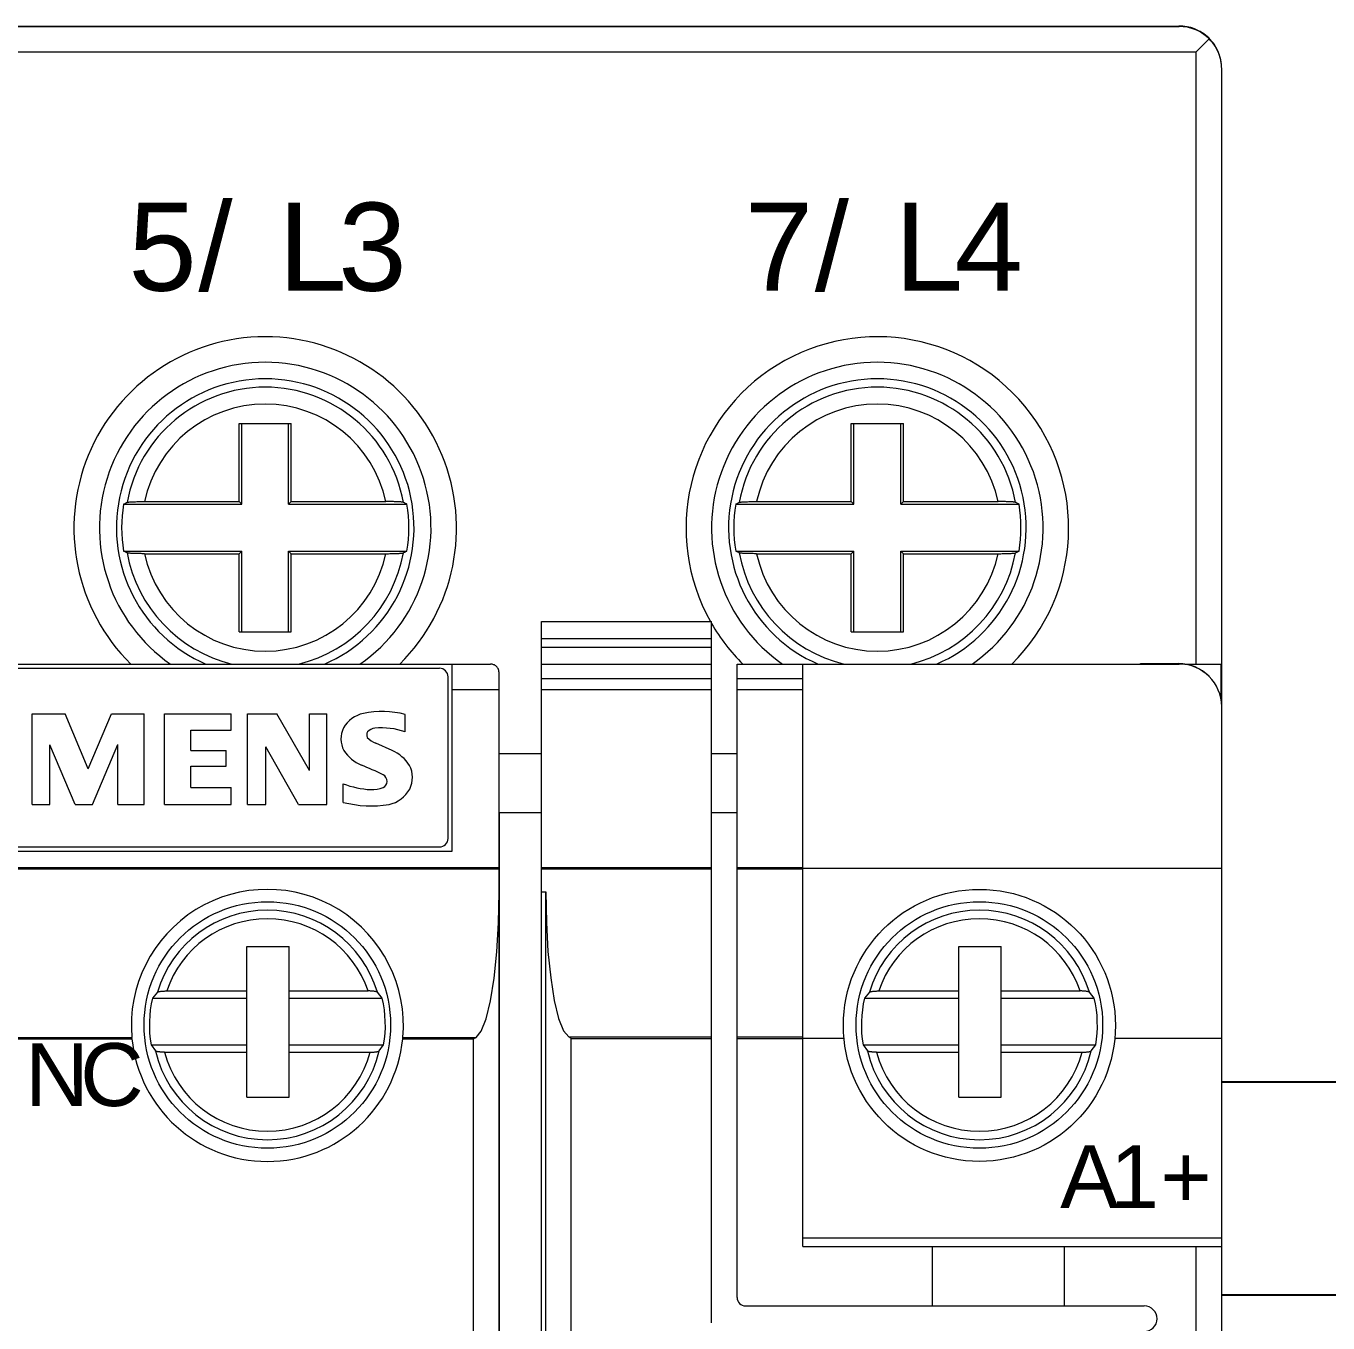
# Model space of a CAD drawing. Header units: millimetres. Extents: x 42356 to 50646, y 31507 to 39566.
# Drawn here: x 47818.04 to 47848.67, y 37829.36 to 37859.87 of the extents above; entities that cross this region are included whole.
import ezdxf

# ---------------------------------------------------------------- set-up
doc = ezdxf.new("R2010")
doc.units = ezdxf.units.MM
doc.set_wipeout_variables(frame=1)
doc.layers.add('000-PI-Oprema', color=30, linetype='Continuous', lineweight=5)
doc.layers.add('004-PI-DIN Šina', color=3, linetype='Continuous')
doc.styles.get("Standard").update_dxf_attribs({"font": 'arial.ttf'})

# ---------------------------------------------------------------- blocks, each defined once
blk = doc.blocks.new('*U322')
at = {"layer": '004-PI-DIN Šina'}
blk.add_lwpolyline([(530, -17.5), (530, 17.5), (0, 17.5), (0, -17.5)], close=True, dxfattribs=at)
blk.add_lwpolyline([(0, 12.5), (530, 12.5)], dxfattribs=at)
blk = doc.blocks.new('3RT2325-1BB40')
blk.add_wipeout([(48537.491, 38236.153), (48537.491, 38151.153), (48596.435, 38151.154), (48597.391, 38152.163), (48597.391, 38235.143), (48596.413, 38236.153)]).dxf.layer = '000-PI-Oprema'
at = {"layer": '000-PI-Oprema'}
for p, q in [((48553.391, 38236.143), (48596.391, 38236.143)), ((48553.401, 38236.153), (48596.381, 38236.153)), ((48596.435, 38236.152), (48596.391, 38236.153)), ((48596.439, 38236.142), (48596.391, 38236.143)), ((48596.48, 38236.149), (48596.435, 38236.152)), ((48596.488, 38236.138), (48596.439, 38236.142)), ((48596.525, 38236.144), (48596.48, 38236.149)), ((48596.538, 38236.132), (48596.488, 38236.138)), ((48596.571, 38236.137), (48596.525, 38236.144)), ((48596.588, 38236.124), (48596.538, 38236.132)), ((48596.618, 38236.127), (48596.571, 38236.137)), ((48596.638, 38236.112), (48596.588, 38236.124)), ((48596.664, 38236.115), (48596.618, 38236.127)), ((48596.688, 38236.098), (48596.638, 38236.112)), ((48596.71, 38236.101), (48596.664, 38236.115)), ((48596.738, 38236.081), (48596.688, 38236.098)), ((48596.755, 38236.084), (48596.71, 38236.101)), ((48596.787, 38236.061), (48596.738, 38236.081)), ((48596.8, 38236.066), (48596.755, 38236.084)), ((48596.835, 38236.039), (48596.787, 38236.061)), ((48596.791, 38235.543), (48597.098, 38235.85)), ((48596.844, 38236.044), (48596.8, 38236.066)), ((48596.882, 38236.014), (48596.835, 38236.039)), ((48596.887, 38236.021), (48596.844, 38236.044)), ((48596.928, 38235.987), (48596.882, 38236.014)), ((48596.929, 38235.996), (48596.887, 38236.021)), ((48596.972, 38235.957), (48596.928, 38235.987)), ((48596.97, 38235.969), (48596.929, 38235.996)), ((48597.009, 38235.94), (48596.97, 38235.969)), ((48597.014, 38235.925), (48596.972, 38235.957)), ((48597.047, 38235.907), (48597.009, 38235.94)), ((48597.056, 38235.89), (48597.014, 38235.925)), ((48597.086, 38235.872), (48597.047, 38235.907)), ((48597.098, 38235.85), (48597.056, 38235.89)), ((48597.124, 38235.833), (48597.086, 38235.872)), ((48597.138, 38235.808), (48597.098, 38235.85)), ((48597.161, 38235.792), (48597.124, 38235.833)), ((48552.991, 38235.543), (48596.791, 38235.543)), ((48596.791, 38221.143), (48596.791, 38235.543)), ((48597.173, 38235.766), (48597.138, 38235.808)), ((48597.195, 38235.748), (48597.161, 38235.792)), ((48597.205, 38235.724), (48597.173, 38235.766)), ((48597.227, 38235.701), (48597.195, 38235.748)), ((48597.235, 38235.68), (48597.205, 38235.724)), ((48597.257, 38235.653), (48597.227, 38235.701)), ((48597.262, 38235.634), (48597.235, 38235.68)), ((48597.284, 38235.603), (48597.257, 38235.653)), ((48597.287, 38235.587), (48597.262, 38235.634)), ((48597.308, 38235.553), (48597.284, 38235.603)), ((48597.309, 38235.539), (48597.287, 38235.587)), ((48597.303, 38235.553), (48597.308, 38235.553)), ((48597.329, 38235.49), (48597.309, 38235.539)), ((48597.346, 38235.44), (48597.329, 38235.49)), ((48597.36, 38235.39), (48597.346, 38235.44)), ((48597.372, 38235.34), (48597.36, 38235.39)), ((48597.38, 38235.29), (48597.372, 38235.34)), ((48597.386, 38235.24), (48597.38, 38235.29)), ((48597.39, 38235.191), (48597.386, 38235.24)), ((48597.391, 38235.143), (48597.39, 38235.191)), ((48597.391, 38220.151), (48597.391, 38235.143)), ((48574.278, 38226.803), (48575.504, 38226.803)), ((48574.278, 38224.966), (48574.278, 38226.803)), ((48574.341, 38224.903), (48574.341, 38226.803)), ((48575.441, 38224.903), (48575.441, 38226.803)), ((48575.504, 38224.966), (48575.504, 38226.803)), ((48588.678, 38226.803), (48589.904, 38226.803)), ((48588.678, 38224.966), (48588.678, 38226.803)), ((48588.741, 38224.903), (48588.741, 38226.803)), ((48589.841, 38224.903), (48589.841, 38226.803)), ((48589.904, 38224.966), (48589.904, 38226.803)), ((48571.559, 38224.903), (48571.57, 38224.909)), ((48571.559, 38224.903), (48574.341, 38224.903)), ((48571.57, 38224.909), (48571.582, 38224.916)), ((48571.582, 38224.916), (48571.594, 38224.922)), ((48571.594, 38224.922), (48571.606, 38224.928)), ((48571.606, 38224.928), (48571.617, 38224.934)), ((48571.617, 38224.934), (48571.629, 38224.941)), ((48571.629, 38224.941), (48571.64, 38224.947)), ((48571.64, 38224.947), (48571.645, 38224.949)), ((48571.645, 38224.949), (48571.652, 38224.95)), ((48571.652, 38224.95), (48571.661, 38224.952)), ((48571.661, 38224.952), (48571.673, 38224.953)), ((48571.673, 38224.953), (48571.686, 38224.955)), ((48571.686, 38224.955), (48571.703, 38224.956)), ((48571.703, 38224.956), (48571.722, 38224.958)), ((48571.722, 38224.958), (48571.742, 38224.959)), ((48571.742, 38224.959), (48571.763, 38224.96)), ((48571.763, 38224.96), (48571.787, 38224.961)), ((48571.787, 38224.961), (48571.812, 38224.962)), ((48571.812, 38224.962), (48571.84, 38224.963)), ((48571.84, 38224.963), (48571.868, 38224.964)), ((48571.868, 38224.964), (48571.896, 38224.964)), ((48571.896, 38224.964), (48571.925, 38224.965)), ((48571.925, 38224.965), (48571.956, 38224.965)), ((48571.956, 38224.965), (48571.988, 38224.966)), ((48571.988, 38224.966), (48572.02, 38224.966)), ((48572.02, 38224.966), (48572.05, 38224.966)), ((48572.05, 38224.966), (48574.278, 38224.966)), ((48574.341, 38224.903), (48574.278, 38224.966)), ((48575.441, 38224.903), (48575.504, 38224.966)), ((48575.441, 38224.903), (48578.224, 38224.903)), ((48575.504, 38224.966), (48577.732, 38224.966)), ((48577.757, 38224.966), (48577.732, 38224.966)), ((48577.783, 38224.966), (48577.757, 38224.966)), ((48577.81, 38224.966), (48577.783, 38224.966)), ((48577.836, 38224.965), (48577.81, 38224.966)), ((48577.861, 38224.965), (48577.836, 38224.965)), ((48577.885, 38224.964), (48577.861, 38224.965)), ((48577.908, 38224.964), (48577.885, 38224.964)), ((48577.932, 38224.963), (48577.908, 38224.964)), ((48577.955, 38224.963), (48577.932, 38224.963)), ((48577.977, 38224.962), (48577.955, 38224.963)), ((48577.998, 38224.961), (48577.977, 38224.962)), ((48578.017, 38224.96), (48577.998, 38224.961)), ((48578.035, 38224.959), (48578.017, 38224.96)), ((48578.052, 38224.958), (48578.035, 38224.959)), ((48578.068, 38224.957), (48578.052, 38224.958)), ((48578.083, 38224.956), (48578.068, 38224.957)), ((48578.096, 38224.955), (48578.083, 38224.956)), ((48578.108, 38224.953), (48578.096, 38224.955)), ((48578.118, 38224.952), (48578.108, 38224.953)), ((48578.126, 38224.951), (48578.118, 38224.952)), ((48578.133, 38224.95), (48578.126, 38224.951)), ((48578.138, 38224.948), (48578.133, 38224.95)), ((48578.142, 38224.947), (48578.138, 38224.948)), ((48578.153, 38224.941), (48578.142, 38224.947)), ((48578.165, 38224.934), (48578.153, 38224.941)), ((48578.177, 38224.928), (48578.165, 38224.934)), ((48578.188, 38224.922), (48578.177, 38224.928)), ((48578.2, 38224.916), (48578.188, 38224.922)), ((48578.212, 38224.909), (48578.2, 38224.916)), ((48578.224, 38224.903), (48578.212, 38224.909)), ((48585.959, 38224.903), (48585.97, 38224.909)), ((48585.959, 38224.903), (48588.741, 38224.903)), ((48585.97, 38224.909), (48585.982, 38224.916)), ((48585.982, 38224.916), (48585.994, 38224.922)), ((48585.994, 38224.922), (48586.006, 38224.928)), ((48586.006, 38224.928), (48586.017, 38224.934)), ((48586.017, 38224.934), (48586.029, 38224.941)), ((48586.029, 38224.941), (48586.04, 38224.947)), ((48586.04, 38224.947), (48586.045, 38224.949)), ((48586.045, 38224.949), (48586.052, 38224.95)), ((48586.052, 38224.95), (48586.061, 38224.952)), ((48586.061, 38224.952), (48586.073, 38224.953)), ((48586.073, 38224.953), (48586.086, 38224.955)), ((48586.086, 38224.955), (48586.103, 38224.956)), ((48586.103, 38224.956), (48586.122, 38224.958)), ((48586.122, 38224.958), (48586.142, 38224.959)), ((48586.142, 38224.959), (48586.163, 38224.96)), ((48586.163, 38224.96), (48586.187, 38224.961)), ((48586.187, 38224.961), (48586.212, 38224.962)), ((48586.212, 38224.962), (48586.24, 38224.963)), ((48586.24, 38224.963), (48586.268, 38224.964)), ((48586.268, 38224.964), (48586.296, 38224.964)), ((48586.296, 38224.964), (48586.325, 38224.965)), ((48586.325, 38224.965), (48586.356, 38224.965)), ((48586.356, 38224.965), (48586.388, 38224.966)), ((48586.388, 38224.966), (48586.42, 38224.966)), ((48586.42, 38224.966), (48586.45, 38224.966)), ((48586.45, 38224.966), (48588.678, 38224.966)), ((48588.741, 38224.903), (48588.678, 38224.966)), ((48589.841, 38224.903), (48589.904, 38224.966)), ((48589.841, 38224.903), (48592.624, 38224.903)), ((48589.904, 38224.966), (48592.132, 38224.966)), ((48592.157, 38224.966), (48592.132, 38224.966)), ((48592.183, 38224.966), (48592.157, 38224.966)), ((48592.21, 38224.966), (48592.183, 38224.966)), ((48592.236, 38224.965), (48592.21, 38224.966)), ((48592.261, 38224.965), (48592.236, 38224.965)), ((48592.285, 38224.964), (48592.261, 38224.965)), ((48592.308, 38224.964), (48592.285, 38224.964)), ((48592.332, 38224.963), (48592.308, 38224.964)), ((48592.355, 38224.963), (48592.332, 38224.963)), ((48592.377, 38224.962), (48592.355, 38224.963)), ((48592.398, 38224.961), (48592.377, 38224.962)), ((48592.417, 38224.96), (48592.398, 38224.961)), ((48592.435, 38224.959), (48592.417, 38224.96)), ((48592.452, 38224.958), (48592.435, 38224.959)), ((48592.468, 38224.957), (48592.452, 38224.958)), ((48592.483, 38224.956), (48592.468, 38224.957)), ((48592.496, 38224.955), (48592.483, 38224.956)), ((48592.508, 38224.953), (48592.496, 38224.955)), ((48592.518, 38224.952), (48592.508, 38224.953)), ((48592.526, 38224.951), (48592.518, 38224.952)), ((48592.533, 38224.95), (48592.526, 38224.951)), ((48592.538, 38224.948), (48592.533, 38224.95)), ((48592.542, 38224.947), (48592.538, 38224.948)), ((48592.553, 38224.941), (48592.542, 38224.947)), ((48592.565, 38224.934), (48592.553, 38224.941)), ((48592.577, 38224.928), (48592.565, 38224.934)), ((48592.588, 38224.922), (48592.577, 38224.928)), ((48592.6, 38224.916), (48592.588, 38224.922)), ((48592.612, 38224.909), (48592.6, 38224.916)), ((48592.624, 38224.903), (48592.612, 38224.909)), ((48571.57, 38223.797), (48571.559, 38223.803)), ((48571.559, 38223.803), (48574.341, 38223.803)), ((48571.582, 38223.791), (48571.57, 38223.797)), ((48571.594, 38223.784), (48571.582, 38223.791)), ((48571.606, 38223.778), (48571.594, 38223.784)), ((48571.617, 38223.772), (48571.606, 38223.778)), ((48571.629, 38223.766), (48571.617, 38223.772)), ((48571.64, 38223.759), (48571.629, 38223.766)), ((48571.644, 38223.758), (48571.64, 38223.759)), ((48571.649, 38223.757), (48571.644, 38223.758)), ((48571.656, 38223.755), (48571.649, 38223.757)), ((48571.665, 38223.754), (48571.656, 38223.755)), ((48571.674, 38223.753), (48571.665, 38223.754)), ((48571.686, 38223.752), (48571.674, 38223.753)), ((48571.699, 38223.75), (48571.686, 38223.752)), ((48571.714, 38223.749), (48571.699, 38223.75)), ((48571.73, 38223.748), (48571.714, 38223.749)), ((48571.748, 38223.747), (48571.73, 38223.748)), ((48571.765, 38223.746), (48571.748, 38223.747)), ((48571.784, 38223.745), (48571.765, 38223.746)), ((48571.805, 38223.744), (48571.784, 38223.745)), ((48571.828, 38223.744), (48571.805, 38223.744)), ((48571.851, 38223.743), (48571.828, 38223.744)), ((48571.874, 38223.742), (48571.851, 38223.743)), ((48571.897, 38223.742), (48571.874, 38223.742)), ((48571.921, 38223.741), (48571.897, 38223.742)), ((48571.946, 38223.741), (48571.921, 38223.741)), ((48571.973, 38223.741), (48571.946, 38223.741)), ((48571.999, 38223.74), (48571.973, 38223.741)), ((48572.025, 38223.74), (48571.999, 38223.74)), ((48572.05, 38223.74), (48572.025, 38223.74)), ((48572.05, 38223.74), (48574.278, 38223.74)), ((48574.278, 38223.74), (48574.341, 38223.803)), ((48574.278, 38221.903), (48574.278, 38223.74)), ((48574.341, 38221.903), (48574.341, 38223.803)), ((48575.504, 38223.74), (48575.441, 38223.803)), ((48575.441, 38223.803), (48578.224, 38223.803)), ((48575.441, 38221.903), (48575.441, 38223.803)), ((48575.504, 38223.74), (48577.732, 38223.74)), ((48575.504, 38221.903), (48575.504, 38223.74)), ((48577.732, 38223.74), (48577.762, 38223.74)), ((48577.762, 38223.74), (48577.794, 38223.74)), ((48577.794, 38223.74), (48577.826, 38223.741)), ((48577.826, 38223.741), (48577.857, 38223.741)), ((48577.857, 38223.741), (48577.886, 38223.742)), ((48577.886, 38223.742), (48577.914, 38223.742)), ((48577.914, 38223.742), (48577.943, 38223.743)), ((48577.943, 38223.743), (48577.97, 38223.744)), ((48577.97, 38223.744), (48577.996, 38223.745)), ((48577.996, 38223.745), (48578.019, 38223.746)), ((48578.019, 38223.746), (48578.04, 38223.747)), ((48578.04, 38223.747), (48578.061, 38223.749)), ((48578.061, 38223.749), (48578.079, 38223.75)), ((48578.079, 38223.75), (48578.096, 38223.752)), ((48578.096, 38223.752), (48578.109, 38223.753)), ((48578.109, 38223.753), (48578.121, 38223.754)), ((48578.121, 38223.754), (48578.13, 38223.756)), ((48578.13, 38223.756), (48578.137, 38223.758)), ((48578.137, 38223.758), (48578.142, 38223.759)), ((48578.142, 38223.759), (48578.153, 38223.766)), ((48578.153, 38223.766), (48578.165, 38223.772)), ((48578.165, 38223.772), (48578.177, 38223.778)), ((48578.177, 38223.778), (48578.188, 38223.784)), ((48578.188, 38223.784), (48578.2, 38223.791)), ((48578.2, 38223.791), (48578.212, 38223.797)), ((48578.212, 38223.797), (48578.224, 38223.803)), ((48585.97, 38223.797), (48585.959, 38223.803)), ((48585.959, 38223.803), (48588.741, 38223.803)), ((48585.982, 38223.791), (48585.97, 38223.797)), ((48585.994, 38223.784), (48585.982, 38223.791)), ((48586.006, 38223.778), (48585.994, 38223.784)), ((48586.017, 38223.772), (48586.006, 38223.778)), ((48586.029, 38223.766), (48586.017, 38223.772)), ((48586.04, 38223.759), (48586.029, 38223.766)), ((48586.044, 38223.758), (48586.04, 38223.759)), ((48586.049, 38223.757), (48586.044, 38223.758)), ((48586.056, 38223.755), (48586.049, 38223.757)), ((48586.065, 38223.754), (48586.056, 38223.755)), ((48586.074, 38223.753), (48586.065, 38223.754)), ((48586.086, 38223.752), (48586.074, 38223.753)), ((48586.099, 38223.75), (48586.086, 38223.752)), ((48586.114, 38223.749), (48586.099, 38223.75)), ((48586.13, 38223.748), (48586.114, 38223.749)), ((48586.148, 38223.747), (48586.13, 38223.748)), ((48586.165, 38223.746), (48586.148, 38223.747)), ((48586.184, 38223.745), (48586.165, 38223.746)), ((48586.205, 38223.744), (48586.184, 38223.745)), ((48586.228, 38223.744), (48586.205, 38223.744)), ((48586.251, 38223.743), (48586.228, 38223.744)), ((48586.274, 38223.742), (48586.251, 38223.743)), ((48586.297, 38223.742), (48586.274, 38223.742)), ((48586.321, 38223.741), (48586.297, 38223.742)), ((48586.346, 38223.741), (48586.321, 38223.741)), ((48586.373, 38223.741), (48586.346, 38223.741)), ((48586.399, 38223.74), (48586.373, 38223.741)), ((48586.425, 38223.74), (48586.399, 38223.74)), ((48586.45, 38223.74), (48586.425, 38223.74)), ((48586.45, 38223.74), (48588.678, 38223.74)), ((48588.678, 38223.74), (48588.741, 38223.803)), ((48588.678, 38221.903), (48588.678, 38223.74)), ((48588.741, 38221.903), (48588.741, 38223.803)), ((48589.904, 38223.74), (48589.841, 38223.803)), ((48589.841, 38223.803), (48592.624, 38223.803)), ((48589.841, 38221.903), (48589.841, 38223.803)), ((48589.904, 38223.74), (48592.132, 38223.74)), ((48589.904, 38221.903), (48589.904, 38223.74)), ((48592.132, 38223.74), (48592.162, 38223.74)), ((48592.162, 38223.74), (48592.194, 38223.74)), ((48592.194, 38223.74), (48592.226, 38223.741)), ((48592.226, 38223.741), (48592.257, 38223.741)), ((48592.257, 38223.741), (48592.286, 38223.742)), ((48592.286, 38223.742), (48592.314, 38223.742)), ((48592.314, 38223.742), (48592.343, 38223.743)), ((48592.343, 38223.743), (48592.37, 38223.744)), ((48592.37, 38223.744), (48592.396, 38223.745)), ((48592.396, 38223.745), (48592.419, 38223.746)), ((48592.419, 38223.746), (48592.44, 38223.747)), ((48592.44, 38223.747), (48592.461, 38223.749)), ((48592.461, 38223.749), (48592.479, 38223.75)), ((48592.479, 38223.75), (48592.496, 38223.752)), ((48592.496, 38223.752), (48592.509, 38223.753)), ((48592.509, 38223.753), (48592.521, 38223.754)), ((48592.521, 38223.754), (48592.53, 38223.756)), ((48592.53, 38223.756), (48592.537, 38223.758)), ((48592.537, 38223.758), (48592.542, 38223.759)), ((48592.542, 38223.759), (48592.553, 38223.766)), ((48592.553, 38223.766), (48592.565, 38223.772)), ((48592.565, 38223.772), (48592.577, 38223.778)), ((48592.577, 38223.778), (48592.588, 38223.784)), ((48592.588, 38223.784), (48592.6, 38223.791)), ((48592.6, 38223.791), (48592.612, 38223.797)), ((48592.612, 38223.797), (48592.624, 38223.803)), ((48581.391, 38222.143), (48585.391, 38222.143)), ((48581.391, 38165.143), (48581.391, 38222.143)), ((48585.391, 38221.743), (48585.391, 38222.143)), ((48574.278, 38221.903), (48575.504, 38221.903)), ((48581.391, 38221.743), (48585.391, 38221.743)), ((48585.391, 38221.543), (48585.391, 38221.743)), ((48588.678, 38221.903), (48589.904, 38221.903)), ((48581.391, 38221.543), (48585.391, 38221.543)), ((48585.391, 38221.143), (48585.391, 38221.543)), ((48553.391, 38221.143), (48580.191, 38221.143)), ((48579.291, 38216.743), (48579.291, 38221.143)), ((48580.209, 38221.142), (48580.191, 38221.143)), ((48580.228, 38221.14), (48580.209, 38221.142)), ((48580.246, 38221.135), (48580.228, 38221.14)), ((48580.264, 38221.129), (48580.246, 38221.135)), ((48581.391, 38221.143), (48585.391, 38221.143)), ((48585.391, 38220.806), (48585.391, 38221.143)), ((48585.991, 38221.143), (48587.541, 38221.143)), ((48585.991, 38220.806), (48585.991, 38221.143)), ((48585.991, 38221.143), (48585.991, 38221.143)), ((48587.541, 38221.143), (48596.391, 38221.143)), ((48587.541, 38221.143), (48587.541, 38221.143)), ((48587.541, 38220.806), (48587.541, 38221.143)), ((48595.481, 38221.153), (48596.381, 38221.153)), ((48595.481, 38221.143), (48595.481, 38221.153)), ((48596.522, 38221.143), (48596.791, 38221.143)), ((48596.791, 38221.143), (48597.391, 38221.143)), ((48597.381, 38220.284), (48597.381, 38221.143)), ((48563.791, 38221.043), (48578.991, 38221.043)), ((48579.191, 38217.043), (48579.191, 38220.843)), ((48580.281, 38221.122), (48580.264, 38221.129)), ((48580.299, 38221.112), (48580.281, 38221.122)), ((48580.315, 38221.1), (48580.299, 38221.112)), ((48580.33, 38221.087), (48580.315, 38221.1)), ((48580.344, 38221.072), (48580.33, 38221.087)), ((48580.357, 38221.055), (48580.344, 38221.072)), ((48580.368, 38221.036), (48580.357, 38221.055)), ((48580.378, 38221.015), (48580.368, 38221.036)), ((48580.385, 38220.993), (48580.378, 38221.015)), ((48580.389, 38220.969), (48580.385, 38220.993)), ((48580.391, 38220.943), (48580.389, 38220.969)), ((48580.391, 38166.343), (48580.391, 38220.943)), ((48579.291, 38220.543), (48580.391, 38220.543)), ((48581.391, 38220.806), (48585.391, 38220.806)), ((48581.391, 38220.543), (48585.391, 38220.543)), ((48585.391, 38220.543), (48585.391, 38220.806)), ((48585.391, 38216.359), (48585.391, 38220.543)), ((48585.991, 38220.806), (48587.541, 38220.806)), ((48585.991, 38220.543), (48585.991, 38220.806)), ((48585.991, 38220.543), (48587.541, 38220.543)), ((48585.991, 38216.359), (48585.991, 38220.543)), ((48587.541, 38220.543), (48587.541, 38220.806)), ((48587.541, 38216.359), (48587.541, 38220.543)), ((48569.411, 38219.973), (48570.181, 38219.973)), ((48569.411, 38217.843), (48569.411, 38219.973)), ((48570.727, 38218.675), (48570.181, 38219.973)), ((48570.727, 38218.675), (48571.278, 38219.973)), ((48571.278, 38219.973), (48572.042, 38219.973)), ((48572.042, 38217.843), (48572.042, 38219.973)), ((48572.519, 38219.973), (48574.093, 38219.973)), ((48572.519, 38217.843), (48572.519, 38219.973)), ((48574.093, 38219.592), (48574.093, 38219.973)), ((48574.475, 38219.973), (48575.166, 38219.973)), ((48574.475, 38217.843), (48574.475, 38219.973)), ((48575.932, 38218.639), (48575.166, 38219.973)), ((48575.932, 38219.973), (48576.342, 38219.973)), ((48575.932, 38218.639), (48575.932, 38219.973)), ((48576.342, 38217.843), (48576.342, 38219.973)), ((48578.185, 38219.548), (48578.185, 38219.957)), ((48597.391, 38216.34), (48597.391, 38220.143)), ((48573.141, 38219.592), (48574.093, 38219.592)), ((48573.141, 38219.107), (48573.141, 38219.592)), ((48570.42, 38217.843), (48569.826, 38219.246)), ((48569.826, 38217.843), (48569.826, 38219.246)), ((48570.825, 38217.843), (48571.423, 38219.25)), ((48571.423, 38217.843), (48571.423, 38219.25)), ((48573.141, 38219.107), (48573.973, 38219.107)), ((48573.973, 38218.743), (48573.973, 38219.107)), ((48575.673, 38217.843), (48574.909, 38219.193)), ((48574.909, 38217.843), (48574.909, 38219.193)), ((48577.875, 38219.107), (48577.493, 38219.28)), ((48580.391, 38219.043), (48581.391, 38219.043)), ((48585.391, 38219.043), (48585.991, 38219.043)), ((48573.141, 38218.743), (48573.973, 38218.743)), ((48573.141, 38218.241), (48573.141, 38218.743)), ((48573.141, 38218.241), (48574.093, 38218.241)), ((48574.093, 38217.843), (48574.093, 38218.241)), ((48576.727, 38217.889), (48576.727, 38218.328)), ((48569.411, 38217.843), (48569.826, 38217.843)), ((48570.42, 38217.843), (48570.825, 38217.843)), ((48571.423, 38217.843), (48572.042, 38217.843)), ((48572.519, 38217.843), (48574.093, 38217.843)), ((48574.475, 38217.843), (48574.909, 38217.843)), ((48575.673, 38217.843), (48576.342, 38217.843)), ((48580.391, 38217.653), (48581.391, 38217.653)), ((48580.401, 38169.653), (48580.401, 38217.653)), ((48585.391, 38217.653), (48585.991, 38217.653)), ((48563.791, 38216.843), (48578.991, 38216.843)), ((48563.491, 38216.743), (48579.291, 38216.743)), ((48552.391, 38216.359), (48580.391, 38216.359)), ((48552.391, 38216.325), (48580.391, 38216.325)), ((48581.391, 38216.359), (48585.391, 38216.359)), ((48581.391, 38216.325), (48585.391, 38216.325)), ((48585.391, 38216.325), (48585.391, 38216.359)), ((48585.391, 38212.373), (48585.391, 38216.325)), ((48585.991, 38216.359), (48587.541, 38216.359)), ((48585.991, 38216.325), (48585.991, 38216.359)), ((48585.991, 38216.325), (48587.541, 38216.325)), ((48585.991, 38212.373), (48585.991, 38216.325)), ((48587.541, 38216.325), (48587.541, 38216.359)), ((48587.541, 38216.34), (48597.391, 38216.34)), ((48587.541, 38212.373), (48587.541, 38216.325)), ((48597.391, 38212.343), (48597.391, 38216.34)), ((48581.391, 38215.782), (48581.491, 38215.782)), ((48581.491, 38171.504), (48581.491, 38215.782)), ((48574.456, 38214.503), (48575.456, 38214.503)), ((48574.456, 38210.953), (48574.456, 38214.503)), ((48575.456, 38210.953), (48575.456, 38214.503)), ((48591.206, 38214.503), (48592.206, 38214.503)), ((48591.206, 38210.953), (48591.206, 38214.503)), ((48592.206, 38210.953), (48592.206, 38214.503)), ((48572.354, 38213.424), (48572.238, 38213.283)), ((48572.238, 38213.283), (48574.456, 38213.283)), ((48572.354, 38213.424), (48572.357, 38213.427)), ((48572.357, 38213.427), (48572.361, 38213.429)), ((48572.361, 38213.429), (48572.366, 38213.432)), ((48572.366, 38213.432), (48572.372, 38213.434)), ((48572.372, 38213.434), (48572.38, 38213.436)), ((48572.38, 38213.436), (48572.389, 38213.438)), ((48572.389, 38213.438), (48572.399, 38213.441)), ((48572.399, 38213.441), (48572.41, 38213.442)), ((48572.41, 38213.442), (48572.421, 38213.444)), ((48572.421, 38213.444), (48572.434, 38213.446)), ((48572.434, 38213.446), (48572.448, 38213.447)), ((48572.448, 38213.447), (48572.462, 38213.449)), ((48572.462, 38213.449), (48572.477, 38213.45)), ((48572.477, 38213.45), (48572.492, 38213.451)), ((48572.492, 38213.451), (48572.507, 38213.452)), ((48572.507, 38213.452), (48572.523, 38213.452)), ((48572.523, 38213.452), (48572.54, 38213.453)), ((48572.54, 38213.453), (48572.556, 38213.453)), ((48572.556, 38213.453), (48572.573, 38213.453)), ((48572.573, 38213.453), (48574.456, 38213.453)), ((48575.456, 38213.453), (48577.31, 38213.453)), ((48575.456, 38213.283), (48577.644, 38213.283)), ((48577.323, 38213.453), (48577.31, 38213.453)), ((48577.337, 38213.453), (48577.323, 38213.453)), ((48577.35, 38213.453), (48577.337, 38213.453)), ((48577.364, 38213.452), (48577.35, 38213.453)), ((48577.377, 38213.451), (48577.364, 38213.452)), ((48577.39, 38213.451), (48577.377, 38213.451)), ((48577.402, 38213.45), (48577.39, 38213.451)), ((48577.414, 38213.449), (48577.402, 38213.45)), ((48577.426, 38213.448), (48577.414, 38213.449)), ((48577.438, 38213.447), (48577.426, 38213.448)), ((48577.449, 38213.446), (48577.438, 38213.447)), ((48577.46, 38213.444), (48577.449, 38213.446)), ((48577.469, 38213.443), (48577.46, 38213.444)), ((48577.478, 38213.441), (48577.469, 38213.443)), ((48577.487, 38213.44), (48577.478, 38213.441)), ((48577.495, 38213.438), (48577.487, 38213.44)), ((48577.503, 38213.436), (48577.495, 38213.438)), ((48577.509, 38213.434), (48577.503, 38213.436)), ((48577.514, 38213.433), (48577.509, 38213.434)), ((48577.519, 38213.431), (48577.514, 38213.433)), ((48577.523, 38213.429), (48577.519, 38213.431)), ((48577.526, 38213.426), (48577.523, 38213.429)), ((48577.529, 38213.424), (48577.526, 38213.426)), ((48577.644, 38213.283), (48577.529, 38213.424)), ((48589.104, 38213.424), (48588.988, 38213.283)), ((48588.988, 38213.283), (48591.206, 38213.283)), ((48589.104, 38213.424), (48589.107, 38213.427)), ((48589.107, 38213.427), (48589.111, 38213.429)), ((48589.111, 38213.429), (48589.116, 38213.432)), ((48589.116, 38213.432), (48589.122, 38213.434)), ((48589.122, 38213.434), (48589.13, 38213.436)), ((48589.13, 38213.436), (48589.139, 38213.438)), ((48589.139, 38213.438), (48589.149, 38213.441)), ((48589.149, 38213.441), (48589.16, 38213.442)), ((48589.16, 38213.442), (48589.171, 38213.444)), ((48589.171, 38213.444), (48589.184, 38213.446)), ((48589.184, 38213.446), (48589.198, 38213.447)), ((48589.198, 38213.447), (48589.212, 38213.449)), ((48589.212, 38213.449), (48589.227, 38213.45)), ((48589.227, 38213.45), (48589.242, 38213.451)), ((48589.242, 38213.451), (48589.257, 38213.452)), ((48589.257, 38213.452), (48589.273, 38213.452)), ((48589.273, 38213.452), (48589.29, 38213.453)), ((48589.29, 38213.453), (48589.306, 38213.453)), ((48589.306, 38213.453), (48589.323, 38213.453)), ((48589.323, 38213.453), (48591.206, 38213.453)), ((48592.206, 38213.453), (48594.06, 38213.453)), ((48592.206, 38213.283), (48594.394, 38213.283)), ((48594.073, 38213.453), (48594.06, 38213.453)), ((48594.087, 38213.453), (48594.073, 38213.453)), ((48594.1, 38213.453), (48594.087, 38213.453)), ((48594.114, 38213.452), (48594.1, 38213.453)), ((48594.127, 38213.451), (48594.114, 38213.452)), ((48594.14, 38213.451), (48594.127, 38213.451)), ((48594.152, 38213.45), (48594.14, 38213.451)), ((48594.164, 38213.449), (48594.152, 38213.45)), ((48594.176, 38213.448), (48594.164, 38213.449)), ((48594.188, 38213.447), (48594.176, 38213.448)), ((48594.199, 38213.446), (48594.188, 38213.447)), ((48594.21, 38213.444), (48594.199, 38213.446)), ((48594.219, 38213.443), (48594.21, 38213.444)), ((48594.228, 38213.441), (48594.219, 38213.443)), ((48594.237, 38213.44), (48594.228, 38213.441)), ((48594.245, 38213.438), (48594.237, 38213.44)), ((48594.253, 38213.436), (48594.245, 38213.438)), ((48594.259, 38213.434), (48594.253, 38213.436)), ((48594.264, 38213.433), (48594.259, 38213.434)), ((48594.269, 38213.431), (48594.264, 38213.433)), ((48594.273, 38213.429), (48594.269, 38213.431)), ((48594.276, 38213.426), (48594.273, 38213.429)), ((48594.279, 38213.424), (48594.276, 38213.426)), ((48594.394, 38213.283), (48594.279, 38213.424)), ((48561.275, 38212.327), (48571.757, 38212.327)), ((48561.279, 38212.362), (48571.754, 38212.362)), ((48571.754, 38212.357), (48571.754, 38212.362)), ((48571.754, 38212.352), (48571.754, 38212.357)), ((48571.755, 38212.347), (48571.754, 38212.352)), ((48571.755, 38212.342), (48571.755, 38212.347)), ((48571.756, 38212.337), (48571.755, 38212.342)), ((48571.756, 38212.332), (48571.756, 38212.337)), ((48571.757, 38212.327), (48571.756, 38212.332)), ((48578.125, 38212.327), (48578.126, 38212.332)), ((48578.125, 38212.327), (48579.791, 38212.327)), ((48578.126, 38212.337), (48578.127, 38212.342)), ((48578.126, 38212.332), (48578.126, 38212.337)), ((48578.127, 38212.347), (48578.128, 38212.352)), ((48578.127, 38212.342), (48578.127, 38212.347)), ((48578.128, 38212.357), (48578.129, 38212.362)), ((48578.128, 38212.352), (48578.128, 38212.357)), ((48578.129, 38212.362), (48579.851, 38212.362)), ((48579.791, 38212.327), (48579.799, 38212.332)), ((48579.791, 38174.959), (48579.791, 38212.327)), ((48579.799, 38212.332), (48579.808, 38212.337)), ((48579.808, 38212.337), (48579.816, 38212.342)), ((48579.816, 38212.342), (48579.825, 38212.347)), ((48579.825, 38212.347), (48579.834, 38212.352)), ((48579.834, 38212.352), (48579.842, 38212.357)), ((48579.842, 38212.357), (48579.851, 38212.362)), ((48582.04, 38212.368), (48582.031, 38212.373)), ((48582.031, 38212.373), (48585.391, 38212.373)), ((48582.048, 38212.363), (48582.04, 38212.368)), ((48582.057, 38212.358), (48582.048, 38212.363)), ((48582.066, 38212.353), (48582.057, 38212.358)), ((48582.074, 38212.348), (48582.066, 38212.353)), ((48582.083, 38212.343), (48582.074, 38212.348)), ((48582.091, 38212.338), (48582.083, 38212.343)), ((48582.091, 38212.338), (48585.391, 38212.338)), ((48582.091, 38174.948), (48582.091, 38212.338)), ((48585.391, 38212.338), (48585.391, 38212.373)), ((48585.391, 38205.643), (48585.391, 38212.338)), ((48585.991, 38212.373), (48587.541, 38212.373)), ((48585.991, 38212.338), (48585.991, 38212.373)), ((48585.991, 38212.338), (48587.541, 38212.338)), ((48585.991, 38206.243), (48585.991, 38212.338)), ((48587.541, 38212.338), (48587.541, 38212.373)), ((48587.541, 38212.343), (48588.505, 38212.343)), ((48587.541, 38207.443), (48587.541, 38212.338)), ((48594.877, 38212.343), (48597.391, 38212.343)), ((48597.391, 38207.643), (48597.391, 38212.343)), ((48572.205, 38212.183), (48574.456, 38212.183)), ((48572.205, 38212.183), (48572.311, 38212.042)), ((48572.313, 38212.04), (48572.311, 38212.042)), ((48572.316, 38212.038), (48572.313, 38212.04)), ((48572.32, 38212.036), (48572.316, 38212.038)), ((48572.325, 38212.034), (48572.32, 38212.036)), ((48572.33, 38212.032), (48572.325, 38212.034)), ((48572.336, 38212.03), (48572.33, 38212.032)), ((48572.343, 38212.028), (48572.336, 38212.03)), ((48572.351, 38212.027), (48572.343, 38212.028)), ((48572.359, 38212.025), (48572.351, 38212.027)), ((48572.368, 38212.023), (48572.359, 38212.025)), ((48572.377, 38212.022), (48572.368, 38212.023)), ((48572.387, 38212.021), (48572.377, 38212.022)), ((48572.398, 38212.019), (48572.387, 38212.021)), ((48572.409, 38212.018), (48572.398, 38212.019)), ((48572.421, 38212.017), (48572.409, 38212.018)), ((48572.433, 38212.016), (48572.421, 38212.017)), ((48572.445, 38212.015), (48572.433, 38212.016)), ((48572.458, 38212.015), (48572.445, 38212.015)), ((48572.471, 38212.014), (48572.458, 38212.015)), ((48572.484, 38212.014), (48572.471, 38212.014)), ((48572.498, 38212.013), (48572.484, 38212.014)), ((48572.511, 38212.013), (48572.498, 38212.013)), ((48572.524, 38212.013), (48572.511, 38212.013)), ((48572.524, 38212.013), (48574.456, 38212.013)), ((48575.456, 38212.183), (48577.677, 38212.183)), ((48575.456, 38212.013), (48577.358, 38212.013)), ((48577.358, 38212.013), (48577.374, 38212.013)), ((48577.374, 38212.013), (48577.39, 38212.014)), ((48577.39, 38212.014), (48577.407, 38212.014)), ((48577.407, 38212.014), (48577.423, 38212.015)), ((48577.423, 38212.015), (48577.438, 38212.016)), ((48577.438, 38212.016), (48577.452, 38212.016)), ((48577.452, 38212.016), (48577.467, 38212.018)), ((48577.467, 38212.018), (48577.481, 38212.019)), ((48577.481, 38212.019), (48577.494, 38212.021)), ((48577.494, 38212.021), (48577.506, 38212.022)), ((48577.506, 38212.022), (48577.517, 38212.024)), ((48577.517, 38212.024), (48577.528, 38212.026)), ((48577.528, 38212.026), (48577.537, 38212.028)), ((48577.537, 38212.028), (48577.546, 38212.03)), ((48577.546, 38212.03), (48577.553, 38212.032)), ((48577.553, 38212.032), (48577.559, 38212.034)), ((48577.559, 38212.034), (48577.564, 38212.037)), ((48577.564, 38212.037), (48577.568, 38212.039)), ((48577.568, 38212.039), (48577.571, 38212.042)), ((48577.571, 38212.042), (48577.677, 38212.183)), ((48588.955, 38212.183), (48591.206, 38212.183)), ((48588.955, 38212.183), (48589.061, 38212.042)), ((48589.063, 38212.04), (48589.061, 38212.042)), ((48589.066, 38212.038), (48589.063, 38212.04)), ((48589.07, 38212.036), (48589.066, 38212.038)), ((48589.075, 38212.034), (48589.07, 38212.036)), ((48589.08, 38212.032), (48589.075, 38212.034)), ((48589.086, 38212.03), (48589.08, 38212.032)), ((48589.093, 38212.028), (48589.086, 38212.03)), ((48589.101, 38212.027), (48589.093, 38212.028)), ((48589.109, 38212.025), (48589.101, 38212.027)), ((48589.118, 38212.023), (48589.109, 38212.025)), ((48589.127, 38212.022), (48589.118, 38212.023)), ((48589.137, 38212.021), (48589.127, 38212.022)), ((48589.148, 38212.019), (48589.137, 38212.021)), ((48589.159, 38212.018), (48589.148, 38212.019)), ((48589.171, 38212.017), (48589.159, 38212.018)), ((48589.183, 38212.016), (48589.171, 38212.017)), ((48589.195, 38212.015), (48589.183, 38212.016)), ((48589.208, 38212.015), (48589.195, 38212.015)), ((48589.221, 38212.014), (48589.208, 38212.015)), ((48589.234, 38212.014), (48589.221, 38212.014)), ((48589.248, 38212.013), (48589.234, 38212.014)), ((48589.261, 38212.013), (48589.248, 38212.013)), ((48589.274, 38212.013), (48589.261, 38212.013)), ((48589.274, 38212.013), (48591.206, 38212.013)), ((48592.206, 38212.183), (48594.427, 38212.183)), ((48592.206, 38212.013), (48594.108, 38212.013)), ((48594.108, 38212.013), (48594.124, 38212.013)), ((48594.124, 38212.013), (48594.14, 38212.014)), ((48594.14, 38212.014), (48594.157, 38212.014)), ((48594.157, 38212.014), (48594.173, 38212.015)), ((48594.173, 38212.015), (48594.188, 38212.016)), ((48594.188, 38212.016), (48594.202, 38212.016)), ((48594.202, 38212.016), (48594.217, 38212.018)), ((48594.217, 38212.018), (48594.231, 38212.019)), ((48594.231, 38212.019), (48594.244, 38212.021)), ((48594.244, 38212.021), (48594.256, 38212.022)), ((48594.256, 38212.022), (48594.267, 38212.024)), ((48594.267, 38212.024), (48594.278, 38212.026)), ((48594.278, 38212.026), (48594.287, 38212.028)), ((48594.287, 38212.028), (48594.296, 38212.03)), ((48594.296, 38212.03), (48594.303, 38212.032)), ((48594.303, 38212.032), (48594.309, 38212.034)), ((48594.309, 38212.034), (48594.314, 38212.037)), ((48594.314, 38212.037), (48594.318, 38212.039)), ((48594.318, 38212.039), (48594.321, 38212.042)), ((48594.321, 38212.042), (48594.427, 38212.183)), ((48574.456, 38210.953), (48575.456, 38210.953)), ((48591.206, 38210.953), (48592.206, 38210.953)), ((48587.541, 38207.643), (48597.391, 38207.643)), ((48587.541, 38207.443), (48597.391, 38207.443)), ((48590.591, 38206.043), (48590.591, 38207.443)), ((48593.691, 38206.043), (48593.691, 38207.443)), ((48596.791, 38179.843), (48596.791, 38207.443)), ((48597.391, 38207.443), (48597.391, 38207.643)), ((48597.391, 38179.843), (48597.391, 38207.443)), ((48586.191, 38206.043), (48595.571, 38206.043))]:
    blk.add_line(p, q, dxfattribs=at)
for points in [[(48579.851, 38212.362), (48579.974, 38212.508), (48580.089, 38212.798), (48580.191, 38213.219), (48580.276, 38213.751), (48580.339, 38214.373), (48580.378, 38215.056), (48580.391, 38215.771)], [(48581.491, 38215.782), (48581.504, 38215.067), (48581.543, 38214.384), (48581.606, 38213.762), (48581.691, 38213.23), (48581.793, 38212.809), (48581.908, 38212.519), (48582.031, 38212.373)]]:
    blk.add_lwpolyline(points, dxfattribs=at)
for centre, radius in [((48591.691, 38212.643), 3.2), ((48574.941, 38212.653), 2.9), ((48591.691, 38212.653), 2.9)]:
    blk.add_circle(centre, radius, dxfattribs=at)
for centre, radius, start, end in [((48596.381, 38235.153), 1, 44.5948, 90), ((48596.391, 38235.153), 1, 0, 23.5783), ((48574.891, 38224.343), 4.5, 314.6749, 225.3251), ((48589.291, 38224.343), 4.5, 314.6748, 209.2681), ((48574.891, 38224.343), 3.9, 304.8642, 235.1358), ((48589.291, 38224.343), 3.9, 304.8641, 235.1371), ((48574.891, 38224.353), 3.5, 293.489, 246.511), ((48574.891, 38224.353), 3.304, 10.3512, 169.6488), ((48589.291, 38224.353), 3.5, 293.4889, 246.5111), ((48589.291, 38224.353), 3.304, 10.3512, 169.6488), ((48574.891, 38224.353), 2.906, 12.1754, 167.8246), ((48589.291, 38224.353), 2.906, 12.1754, 167.8246), ((48574.891, 38224.353), 3.378, 170.6281, 189.3718), ((48574.891, 38224.353), 3.378, 350.6282, 9.3719), ((48589.291, 38224.353), 3.378, 170.6281, 189.3718), ((48589.291, 38224.353), 3.378, 350.6282, 9.3719), ((48574.891, 38224.353), 3.304, 190.3512, 256.2648), ((48574.891, 38224.353), 2.906, 192.1754, 347.8246), ((48574.891, 38224.353), 3.304, 283.7352, 349.6488), ((48589.291, 38224.353), 3.304, 190.3512, 256.2651), ((48589.291, 38224.353), 2.906, 192.1754, 347.8246), ((48589.291, 38224.353), 3.304, 283.7349, 349.6488), ((48589.291, 38224.343), 4.5, 209.9267, 225.3251), ((48596.381, 38220.153), 1, 44.5949, 90), ((48596.391, 38220.143), 1, 0, 90), ((48578.991, 38220.843), 0.2, 0.0002, 90), ((48577.345, 38219.29), 0.706, 101.937, 149.891), ((48577.645, 38217.957), 2.072, 74.8869, 102.4236), ((48577.256, 38219.383), 0.583, 153.4065, 207.9182), ((48577.489, 38219.383), 0.251, 95.0873, 138.8885), ((48577.636, 38217.979), 1.663, 70.6948, 95.8427), ((48577.403, 38219.476), 0.126, 144.8612, 206.9671), ((48577.705, 38219.806), 0.567, 223.0236, 247.9965), ((48577.471, 38219.573), 0.864, 212.4234, 248.5568), ((48577.526, 38218.28), 0.898, 32.199, 67.0969), ((48573.373, 38209.683), 9.841, 64.1587, 67.4003), ((48577.733, 38218.476), 0.621, 333.8974, 27.0574), ((48577.577, 38218.381), 0.181, 0.7318, 61.8542), ((48577.6, 38218.383), 0.157, 293.1044, 0.0796), ((48577.504, 38220.394), 2.208, 249.4056, 266.6659), ((48577.418, 38218.817), 0.628, 266.0665, 292.8581), ((48577.628, 38218.581), 0.763, 283.3853, 330.2963), ((48577.391, 38220.524), 2.717, 255.8458, 278.7406), ((48578.991, 38217.043), 0.2, 270, 359.9998), ((48574.941, 38212.643), 3.2, 354.9559, 185.0441), ((48574.941, 38212.653), 2.7, 90, 163.4023), ((48574.941, 38212.653), 2.7, 16.5977, 90), ((48591.691, 38212.653), 2.7, 90, 163.4023), ((48591.691, 38212.653), 2.7, 16.5977, 90), ((48574.941, 38212.653), 2.5, 18.6629, 161.3371), ((48591.691, 38212.653), 2.5, 18.6629, 161.3371), ((48574.941, 38212.653), 2.776, 166.8814, 189.7486), ((48574.941, 38212.653), 2.776, 350.2514, 13.1186), ((48591.691, 38212.653), 2.776, 166.8814, 189.7486), ((48591.691, 38212.653), 2.776, 350.2514, 13.1186), ((48574.941, 38212.643), 3.2, 185.6645, 354.3355), ((48574.941, 38212.653), 2.7, 193.0846, 346.9154), ((48574.941, 38212.653), 2.5, 194.8328, 345.1672), ((48591.691, 38212.653), 2.7, 193.0846, 346.9154), ((48591.691, 38212.653), 2.5, 194.8328, 345.1672), ((48586.191, 38206.243), 0.2, 180, 270.0001), ((48595.571, 38205.743), 0.3, 270.0001, 89.9999)]:
    blk.add_arc(centre, radius, start, end, dxfattribs=at)
for s, height, p in [('5', 2.07, (48571.671, 38229.927)), ('/', 2.07, (48573.319, 38229.927)), ('L', 2.07, (48575.199, 38229.927)), ('3', 2.07, (48576.61, 38229.927)), ('7', 2.07, (48586.171, 38229.927)), ('/', 2.07, (48587.819, 38229.927)), ('L', 2.07, (48589.699, 38229.927)), ('4', 2.07, (48591.11, 38229.927)), ('N', 1.479, (48569.246, 38210.746)), ('C', 1.479, (48570.538, 38210.746)), ('A', 1.479, (48593.591, 38208.346)), ('1', 1.479, (48594.768, 38208.346)), ('+', 1.479, (48595.946, 38208.346))]:
    blk.add_text(s, height=height, dxfattribs=at).set_placement(p)

msp = doc.modelspace()

# ---------------------------------------------------------------- block references
msp.add_blockref('*U322', (47537.526, 37817.519))

# ---------------------------------------------------------------- next in the draw order: block references
at = {"layer": '000-PI-Oprema'}
msp.add_blockref('3RT2325-1BB40', (-751.221, -376.286), dxfattribs=at)

doc.saveas('drawing.dxf')
